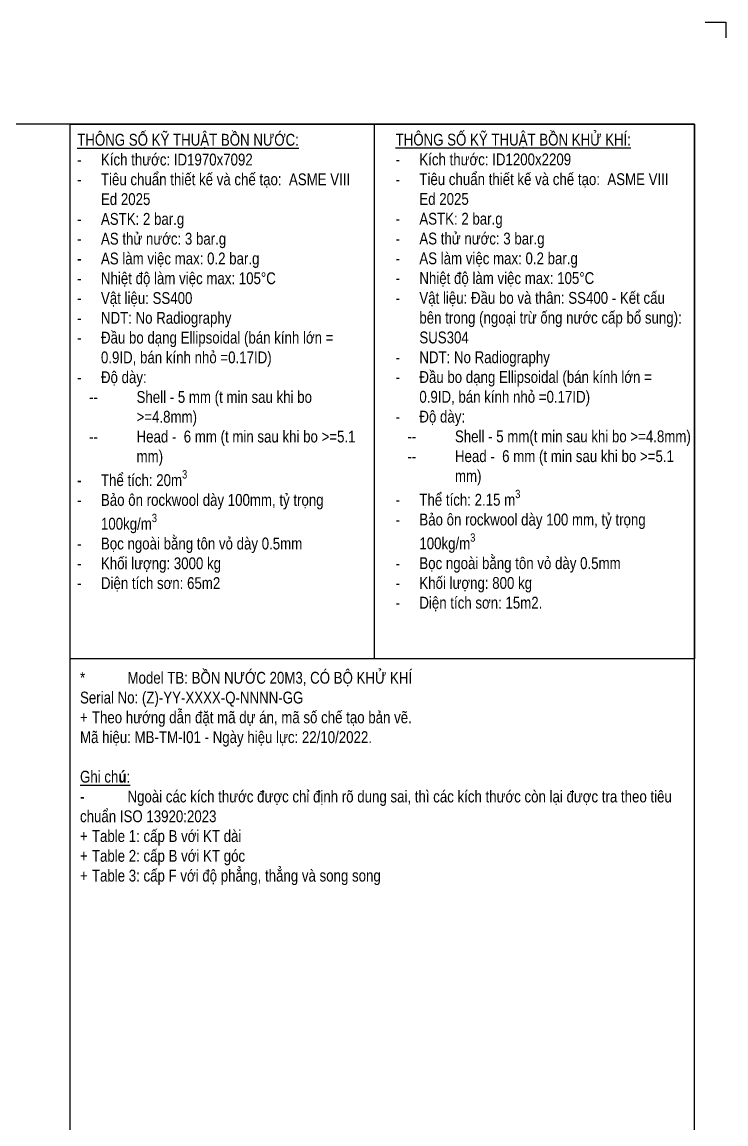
# Model space of a CAD drawing. Header units: millimetres. Extents: x -46397 to 283259, y -8690 to 23983.
# Drawn here: x 12067 to 16812, y 2931 to 10359 of the extents above; entities that cross this region are included whole.
import ezdxf

# ---------------------------------------------------------------- set-up
doc = ezdxf.new("R2010")
doc.units = ezdxf.units.MM
doc.layers.add('Dtext', color=255, linetype='Continuous', lineweight=20)
doc.styles.add('Chu va so', font='arial.ttf')
doc.styles.add('GHI CHÚ 2', font='arial.ttf', dxfattribs={"width": 0.8, "height": 1})
doc.styles.add('TCVN', font='arial.ttf')

# ---------------------------------------------------------------- blocks, each defined once
blk = doc.blocks.new('*U1811')
at = {"lineweight": 25, "elevation": -0.6}
blk.add_lwpolyline([(19073.8, 13200.1), (19227, 13200.1), (19227, 13081.7)], dxfattribs=at)
at = {"lineweight": 25}
for points in [[(0, 0), (18993, 0), (18993, 12441.4), (0, 12441.4)], [(0, 0), (14360.6, 0), (14360.6, 12441.4), (0, 12441.4)]]:
    blk.add_lwpolyline(points, close=True, dxfattribs=at)
at = {"layer": 'Dtext', "ltscale": 0.1}
for tag, p, height, style in [('REV_3', (14482.9, 4673), 82.7, 'TCVN'), ('FOR_APPROVAL3', (15310.2, 4667.2, -0.7), 99.3, 'TCVN'), ('REV_2', (14482.9, 4364.2), 82.7, 'TCVN'), ('FOR_APPROVAL2', (15310.2, 4358.4, -0.7), 99.3, 'TCVN'), ('REV_1', (14482.9, 4055.4), 82.7, 'TCVN'), ('FOR_APPROVAL1', (15310.2, 4049.5, -0.7), 99.3, 'TCVN'), ('NGUOI_VE', (16191.6, 3742.1, -0.7), 99.3, 'TCVN'), ('NGUOI_KIEM_2', (17068.8, 3742.1, -0.8), 99.3, 'TCVN'), ('NGUOI_DUYET', (18128.4, 3742.1, -0.8), 99.3, 'TCVN'), ('REV_0', (14482.9, 3746.5), 82.7, 'TCVN'), ('1.1_A4', (18181.6, 188.4, -0.8), 99.3, 'Chu va so'), ('A4_A4', (18511.9, 188.4, -0.8), 99.3, 'Chu va so'), ('REV.', (18783.9, 188.4, -0.8), 99.3, 'Chu va so')]:
    blk.add_attdef(tag, p, '', height=height, dxfattribs=dict(at, style=style))
for tag, p, height, style, width in [('NGAY_REV03', (14692.6, 4667.2, -0.7), 86, 'TCVN', 0.95), ('NGAY_REV02', (14692.6, 4358.4, -0.7), 86, 'TCVN', 0.95), ('NGAY_REV01', (14692.6, 4049.5, -0.7), 86, 'TCVN', 0.95), ('NGAY_REV0', (14692.6, 3740.7, -0.8), 86, 'TCVN', 0.95), ('DWD.NO', (14684.9, 80.5, -0.8), 132.4, 'Chu va so', 0.85)]:
    blk.add_attdef(tag, p, '', height=height, dxfattribs=dict(at, style=style, width=width))
at = {"layer": 'Dtext', "lineweight": 25, "ltscale": 0.1, "style": 'Chu va so'}
for tag, p, height in [('PROJECT_CODE', (15641.5, 1555.2), 198.5), ('TITLE1', (14781.7, 1186, -0.8), 132.4), ('TITLE2', (14781.7, 874.8, -0.8), 132.4), ('TITLE3', (14781.7, 565.9, -0.8), 132.4)]:
    blk.add_attdef(tag, p, '', height=height, dxfattribs=at)

msp = doc.modelspace()

# ---------------------------------------------------------------- linework, layer by layer
msp.add_line((14441.42, 9669.41), (14441.42, 6066.17))
msp.add_lwpolyline([(12390.93, 9669.41), (16599.31, 9669.41), (16599.31, 6066.17), (12390.93, 6066.17)], close=True)

# ---------------------------------------------------------------- texts
at = {"char_height": 80, "attachment_point": 1, "style": 'GHI CHÚ 2'}
for s, width, gutter_width, heights, insert in [('\\A1;\\pxi-0.5487,l0.5487;{\\LTHÔNG SỐ KỸ THUẬT \\C1;BỒN NƯỚC\\C256;:}\\P\\pi-2,l2,t2;-^IKích thước: ID1970x7092\\P-^ITiêu chuẩn thiết kế và chế tạo:  ASME VIII Ed 2025\\P-^IASTK: {\\C240;\\c2367469;2} bar.g\\P-^IAS thử nước: {\\C1;3} bar.g\\P-^IAS làm việc max: {\\C1;0.2} bar.g\\P-^INhiệt độ làm việc max: {\\C1;105}°C\\P-^IVật liệu: SS400\\P{\\A0;\\C0;-^INDT: No Radiography}\\P-^IĐầu bo dạng Ellipsoidal (bán kính lớn = 0.9ID, bán kính nhỏ =0.17ID)\\P-^IĐộ dày: \\P\\pi-4,l5,t5;--^IShell - {\\C1;5 }mm (t min sau khi bo >=4.8mm)\\P--^IHead -  {\\C1;6 }mm (t min sau khi bo >=5.1 mm)\\P\\pi-2,l2,t2;-^IThể tích: 20m{\\H0.7x;\\S3^ ;}\\P-^IBảo ôn rockwool dày 100mm, tỷ trọng 100kg/m{\\H0.7x;\\S3^ ;}\\P-^IBọc ngoài bằng tôn vỏ dày 0.5mm\\P-^IKhối lượng: {\\C1;3000 }kg\\P-^IDiện tích sơn: 65m2', 1873.3356, 16.33, [0], (12439.17, 9605.09)), ('\\A1;{\\LTHÔNG SỐ KỸ THUẬT \\C1;BỒN KHỬ KHÍ\\C256;:}\\P\\pxi-2,l2,t2;-^IKích thước: ID1200x2209\\P-^ITiêu chuẩn thiết kế và chế tạo:  ASME VIII Ed 2025\\P-^IASTK: {\\C240;\\c2367469;2} bar.g\\P-^IAS thử nước: {\\C1;3} bar.g\\P-^IAS làm việc max: {\\C1;0.2} bar.g\\P-^INhiệt độ làm việc max: {\\C1;105}°C\\P-^IVật liệu: Đầu bo và thân: SS400 - Kết cấu bên trong (ngoại trừ ống nước cấp bổ sung): SUS304\\P{\\A0;\\C0;-^INDT: No Radiography}\\P-^IĐầu bo dạng Ellipsoidal (bán kính lớn = 0.9ID, bán kính nhỏ =0.17ID)\\P-^IĐộ dày: \\P\\pi-4,l5,t5;--^IShell - {\\C1;5 }mm(t min sau khi bo >=4.8mm)\\P--^IHead -  {\\C1;6 }mm (t min sau khi bo >=5.1 mm)\\P\\pi-2,l2,t2;-^IThể tích: 2.15 m{\\H0.7x;\\S3^ ;\\H1.42857x;\\P-^IBảo ôn rockwool dày 100 mm, tỷ trọng 100kg/m\\H0.7x;\\S3^ ;\\H1.42857x;\\P-^IBọc ngoài bằng tôn vỏ dày 0.5mm\\P-^IKhối lượng: \\C1;800 \\C256;kg\\P-^IDiện tích sơn: 15m2.}', 1949.0412, 16.33, [6754.36], (14585.3, 9606.19)), ('\\A1;\\pxi-1,l1;*^IModel TB: {\\C1;BỒN NƯỚC 20M3, CÓ BỘ KHỬ KHÍ}\\PSerial No: {\\C3;(Z)-YY-XXXX-Q-NNNN-GG}\\P\\pt1,140;+^ITheo hướng dẫn đặt mã dự án, mã số chế tạo bản vẽ.\\P\\ptz;Mã hiệu: MB-TM-I01 - Ngày hiệu lực: 22/10/2022.{\\L\\P}\\P\\pi0,l0;{\\LGhi ch\\fArial|b1|i0|c0|p34;ú\\fArial|b0|i0|c0|p34;:\\P\\pi-1,l1,t1;}-^INgoài các kích thước được chỉ định rõ dung sai, thì các kích thước còn lại được tra theo tiêu chuẩn ISO 13920:2023\\P\\pt1,140;+^ITable 1: cấp B với KT dài\\P+^ITable 2: cấp B với KT góc\\P+^ITable 3: cấp F với độ phẳng, thẳng và song song', 4141.237, 46.11, [0], (12458.07, 5978.66))]:
    msp.add_mtext_dynamic_manual_height_columns(s, width=width, gutter_width=gutter_width, heights=heights, dxfattribs=dict(at, insert=insert))

# ---------------------------------------------------------------- next in the draw order: block references
at = {"xscale": 0.9084576280678549, "yscale": 0.9084576280678549, "zscale": 0.9084576280678549}
msp.add_blockref('*U1811', (-655.03, -1633.08), dxfattribs=at)

doc.saveas('drawing.dxf')
